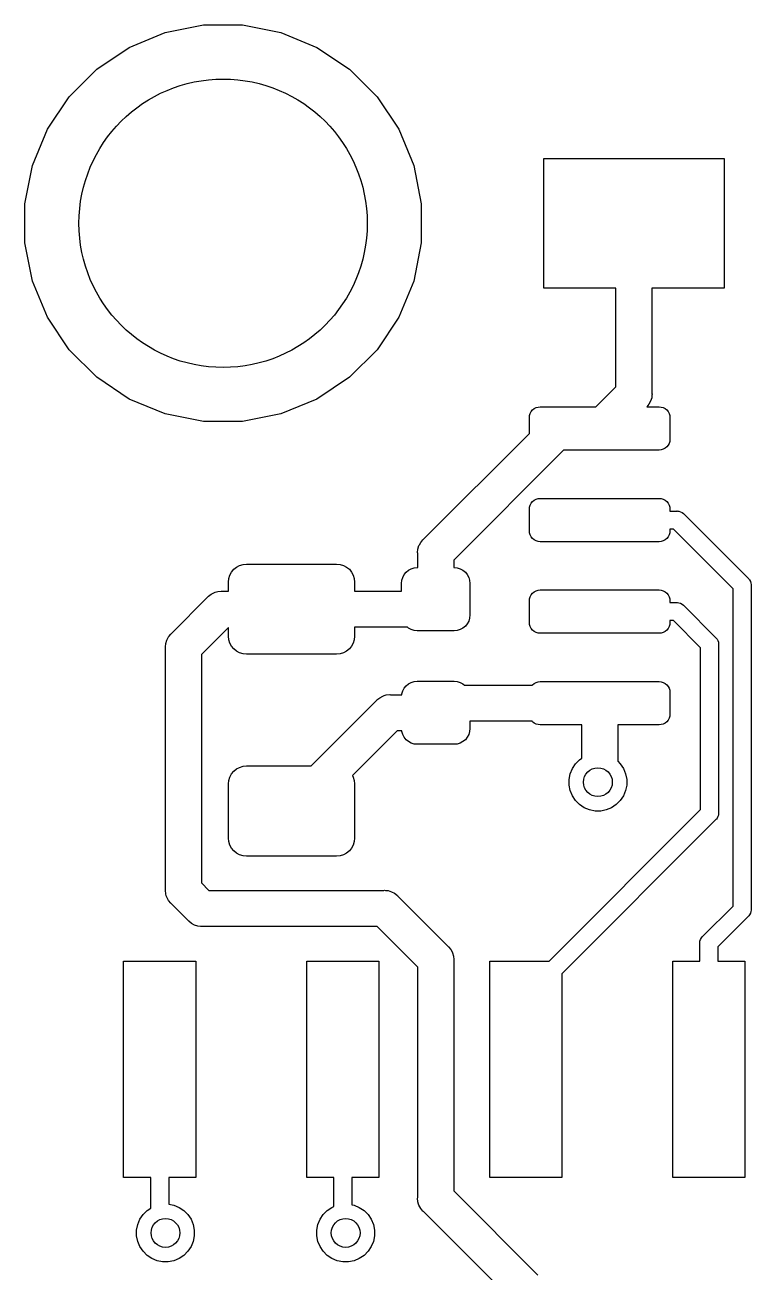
# Model space of a CAD drawing. Extents: x 57.2 to 140.8, y -181.8 to -103.2.
# Drawn here: x 57.55 to 67.63, y -121.04 to -103.75 of the extents above; entities that cross this region are included whole.
import ezdxf

# ---------------------------------------------------------------- set-up
doc = ezdxf.new("R2010")
doc.units = 0
doc.layers.add('BLACK', color=7, linetype='CONTINUOUS')

msp = doc.modelspace()

# ---------------------------------------------------------------- linework, layer by layer
at = {"layer": 'BLACK', "linetype": 'CONTINUOUS'}
for p, q in [((59.4979, -103.856), (60.0291, -103.75)), ((60.0291, -103.75), (60.5709, -103.75)), ((60.5709, -103.75), (61.1021, -103.856)), ((58.9974, -104.063), (59.4979, -103.856)), ((61.1021, -103.856), (61.6026, -104.063)), ((58.547, -104.364), (58.9974, -104.063)), ((61.6026, -104.063), (62.053, -104.364)), ((58.1639, -104.747), (58.547, -104.364)), ((62.053, -104.364), (62.4361, -104.747)), ((57.863, -105.197), (58.1639, -104.747)), ((62.4361, -104.747), (62.737, -105.197)), ((57.6557, -105.698), (57.863, -105.197)), ((62.737, -105.197), (62.9443, -105.698)), ((64.75, -107.4), (64.75, -105.6)), ((64.75, -105.6), (67.25, -105.6)), ((67.25, -105.6), (67.25, -107.4)), ((57.55, -106.229), (57.6557, -105.698)), ((62.9443, -105.698), (63.05, -106.229)), ((57.55, -106.771), (57.55, -106.229)), ((63.05, -106.229), (63.05, -106.771)), ((57.6557, -107.302), (57.55, -106.771)), ((63.05, -106.771), (62.9443, -107.302)), ((57.863, -107.803), (57.6557, -107.302)), ((62.9443, -107.302), (62.737, -107.803)), ((65.75, -107.4), (64.75, -107.4)), ((65.75, -108.766), (65.75, -107.4)), ((67.25, -107.4), (66.25, -107.4)), ((66.25, -107.4), (66.25, -108.858)), ((58.1639, -108.253), (57.863, -107.803)), ((62.737, -107.803), (62.4361, -108.253)), ((58.547, -108.636), (58.1639, -108.253)), ((62.4361, -108.253), (62.053, -108.636)), ((58.9974, -108.937), (58.547, -108.636)), ((62.053, -108.636), (61.6026, -108.937)), ((65.4714, -109.045), (65.75, -108.766)), ((59.4979, -109.144), (58.9974, -108.937)), ((61.6026, -108.937), (61.1021, -109.144)), ((66.2464, -108.919), (66.2321, -108.966)), ((66.25, -108.882), (66.2464, -108.919)), ((66.25, -108.858), (66.2512, -108.87)), ((66.2512, -108.87), (66.25, -108.882)), ((66.25, -108.882), (66.25, -108.882)), ((64.5614, -109.138), (64.5753, -109.112)), ((64.5753, -109.112), (64.5939, -109.089)), ((64.5939, -109.089), (64.6167, -109.07)), ((64.6167, -109.07), (64.6426, -109.056)), ((64.6426, -109.056), (64.6707, -109.048)), ((64.6707, -109.048), (64.7, -109.045)), ((64.7, -109.045), (65.4714, -109.045)), ((66.2089, -109.01), (66.1798, -109.045)), ((66.1798, -109.045), (66.35, -109.045)), ((66.2321, -108.966), (66.2089, -109.01)), ((66.35, -109.045), (66.3793, -109.048)), ((66.3793, -109.048), (66.4074, -109.056)), ((66.4074, -109.056), (66.4333, -109.07)), ((66.4333, -109.07), (66.4561, -109.089)), ((66.4561, -109.089), (66.4747, -109.112)), ((66.4747, -109.112), (66.4886, -109.138)), ((60.0291, -109.25), (59.4979, -109.144)), ((60.5709, -109.25), (60.0291, -109.25)), ((61.1021, -109.144), (60.5709, -109.25)), ((64.55, -109.195), (64.5529, -109.166)), ((64.55, -109.413), (64.55, -109.195)), ((64.5529, -109.166), (64.5614, -109.138)), ((66.4886, -109.138), (66.4971, -109.166)), ((66.4971, -109.166), (66.5, -109.195)), ((66.5, -109.195), (66.5, -109.495)), ((63.0819, -110.881), (64.55, -109.413)), ((66.4074, -109.634), (66.3793, -109.642)), ((66.4333, -109.62), (66.4074, -109.634)), ((66.4561, -109.601), (66.4333, -109.62)), ((66.4747, -109.578), (66.4561, -109.601)), ((66.4886, -109.552), (66.4747, -109.578)), ((66.4971, -109.524), (66.4886, -109.552)), ((66.5, -109.495), (66.4971, -109.524)), ((65.025, -109.645), (63.5, -111.17)), ((66.35, -109.645), (65.025, -109.645)), ((66.3793, -109.642), (66.35, -109.645)), ((64.6167, -110.34), (64.6426, -110.326)), ((64.6426, -110.326), (64.6707, -110.318)), ((64.6707, -110.318), (64.7, -110.315)), ((64.7, -110.315), (66.35, -110.315)), ((66.35, -110.315), (66.3793, -110.318)), ((66.3793, -110.318), (66.4074, -110.326)), ((66.4074, -110.326), (66.4333, -110.34)), ((64.55, -110.465), (64.5529, -110.436)), ((64.55, -110.765), (64.55, -110.465)), ((64.5529, -110.436), (64.5614, -110.408)), ((64.5614, -110.408), (64.5753, -110.382)), ((64.5753, -110.382), (64.5939, -110.359)), ((64.5939, -110.359), (64.6167, -110.34)), ((66.4333, -110.34), (66.4561, -110.359)), ((66.4561, -110.359), (66.4747, -110.382)), ((66.4747, -110.382), (66.4886, -110.408)), ((66.4886, -110.408), (66.4971, -110.436)), ((66.4971, -110.436), (66.5, -110.465)), ((66.5, -110.465), (66.5, -110.49)), ((66.5, -110.49), (66.5939, -110.49)), ((66.5939, -110.49), (66.6, -110.489)), ((66.6, -110.489), (66.6061, -110.49)), ((66.6061, -110.49), (66.6061, -110.49)), ((66.6061, -110.49), (66.6245, -110.492)), ((66.6245, -110.492), (66.6481, -110.499)), ((66.6481, -110.499), (66.6698, -110.511)), ((66.6698, -110.511), (66.6888, -110.526)), ((66.6888, -110.526), (66.6927, -110.531)), ((66.6927, -110.531), (67.5841, -111.422)), ((64.5529, -110.794), (64.55, -110.765)), ((64.5614, -110.822), (64.5529, -110.794)), ((64.5753, -110.848), (64.5614, -110.822)), ((66.4886, -110.822), (66.4747, -110.848)), ((66.4971, -110.794), (66.4886, -110.822)), ((66.5, -110.765), (66.4971, -110.794)), ((66.5482, -110.74), (66.5, -110.74)), ((66.5, -110.74), (66.5, -110.765)), ((67.375, -111.567), (66.5482, -110.74)), ((62.9988, -111.066), (63.0036, -111.017)), ((63.0036, -111.017), (63.0179, -110.97)), ((63.0179, -110.97), (63.0248, -110.957)), ((63.0248, -110.957), (63.0411, -110.927)), ((63.0411, -110.927), (63.0724, -110.889)), ((63.0724, -110.889), (63.0819, -110.881)), ((64.5939, -110.871), (64.5753, -110.848)), ((64.6167, -110.89), (64.5939, -110.871)), ((64.6426, -110.904), (64.6167, -110.89)), ((64.6707, -110.912), (64.6426, -110.904)), ((64.7, -110.915), (64.6707, -110.912)), ((66.35, -110.915), (64.7, -110.915)), ((66.3793, -110.912), (66.35, -110.915)), ((66.4074, -110.904), (66.3793, -110.912)), ((66.4333, -110.89), (66.4074, -110.904)), ((66.4561, -110.871), (66.4333, -110.89)), ((66.4747, -110.848), (66.4561, -110.871)), ((63, -111.079), (62.9988, -111.066)), ((63, -111.275), (63, -111.079)), ((63.5, -111.17), (63.5, -111.275)), ((60.394, -111.379), (60.4171, -111.336)), ((60.4171, -111.336), (60.4482, -111.298)), ((60.4482, -111.298), (60.4861, -111.267)), ((60.4861, -111.267), (60.5293, -111.244)), ((60.5293, -111.244), (60.5762, -111.23)), ((60.5762, -111.23), (60.625, -111.225)), ((60.625, -111.225), (61.875, -111.225)), ((61.875, -111.225), (61.9238, -111.23)), ((61.9238, -111.23), (61.9707, -111.244)), ((61.9707, -111.244), (62.0139, -111.267)), ((62.0139, -111.267), (62.0518, -111.298)), ((62.0518, -111.298), (62.0829, -111.336)), ((62.0829, -111.336), (62.106, -111.379)), ((62.8119, -111.372), (62.8391, -111.339)), ((62.8391, -111.339), (62.8722, -111.312)), ((62.8722, -111.312), (62.91, -111.292)), ((62.91, -111.292), (62.9511, -111.279)), ((62.9511, -111.279), (62.9937, -111.275)), ((62.9937, -111.275), (63, -111.275)), ((63.5, -111.275), (63.5062, -111.275)), ((63.5062, -111.275), (63.5489, -111.279)), ((63.5489, -111.279), (63.59, -111.292)), ((63.59, -111.292), (63.6278, -111.312)), ((63.6278, -111.312), (63.6609, -111.339)), ((63.6609, -111.339), (63.6881, -111.372)), ((60.375, -111.475), (60.3798, -111.426)), ((60.375, -111.6), (60.375, -111.475)), ((60.3798, -111.426), (60.394, -111.379)), ((62.106, -111.379), (62.1202, -111.426)), ((62.1202, -111.426), (62.125, -111.475)), ((62.125, -111.475), (62.125, -111.6)), ((62.775, -111.494), (62.7792, -111.451)), ((62.775, -111.6), (62.775, -111.494)), ((62.7792, -111.451), (62.7917, -111.41)), ((62.7917, -111.41), (62.8119, -111.372)), ((63.6881, -111.372), (63.7083, -111.41)), ((63.7083, -111.41), (63.7208, -111.451)), ((63.7208, -111.451), (63.725, -111.494)), ((63.725, -111.494), (63.725, -111.931)), ((67.5841, -111.422), (67.5888, -111.426)), ((67.5888, -111.426), (67.5927, -111.431)), ((67.5927, -111.431), (67.5927, -111.431)), ((67.5927, -111.431), (67.5996, -111.439)), ((67.5996, -111.439), (67.6044, -111.445)), ((67.6044, -111.445), (67.616, -111.467)), ((67.616, -111.467), (67.6232, -111.49)), ((67.6232, -111.49), (67.625, -111.509)), ((67.625, -111.509), (67.625, -111.509)), ((67.625, -111.509), (67.6256, -111.515)), ((67.6256, -111.515), (67.625, -111.521)), ((67.625, -111.521), (67.625, -116.014)), ((59.5819, -112.19), (60.0895, -111.682)), ((60.0895, -111.682), (60.0974, -111.672)), ((60.0974, -111.672), (60.1354, -111.641)), ((60.1354, -111.641), (60.1789, -111.618)), ((60.1789, -111.618), (60.1897, -111.615)), ((60.1897, -111.615), (60.226, -111.604)), ((60.226, -111.604), (60.275, -111.599)), ((60.275, -111.599), (60.2873, -111.6)), ((60.2873, -111.6), (60.375, -111.6)), ((62.125, -111.6), (62.775, -111.6)), ((64.55, -111.735), (64.5529, -111.706)), ((64.5529, -111.706), (64.5614, -111.678)), ((64.5614, -111.678), (64.5753, -111.652)), ((64.5753, -111.652), (64.5939, -111.629)), ((64.5939, -111.629), (64.6167, -111.61)), ((64.6167, -111.61), (64.6426, -111.596)), ((64.6426, -111.596), (64.6707, -111.588)), ((64.6707, -111.588), (64.7, -111.585)), ((64.7, -111.585), (66.35, -111.585)), ((66.35, -111.585), (66.3793, -111.588)), ((66.3793, -111.588), (66.4074, -111.596)), ((66.4074, -111.596), (66.4333, -111.61)), ((66.4333, -111.61), (66.4561, -111.629)), ((66.4561, -111.629), (66.4747, -111.652)), ((66.4747, -111.652), (66.4886, -111.678)), ((66.4886, -111.678), (66.4971, -111.706)), ((66.4971, -111.706), (66.5, -111.735)), ((67.375, -115.968), (67.375, -111.567)), ((64.55, -112.035), (64.55, -111.735)), ((66.5, -111.735), (66.5, -111.76)), ((66.5, -111.76), (66.5939, -111.76)), ((66.5939, -111.76), (66.6, -111.759)), ((66.6, -111.759), (66.6061, -111.76)), ((66.6061, -111.76), (66.6061, -111.76)), ((66.6061, -111.76), (66.6245, -111.762)), ((66.6245, -111.762), (66.6481, -111.769)), ((66.6481, -111.769), (66.6698, -111.781)), ((66.6698, -111.781), (66.6888, -111.796)), ((66.6888, -111.796), (66.6927, -111.801)), ((66.6927, -111.801), (67.134, -112.242)), ((63.6881, -112.053), (63.6609, -112.086)), ((63.7083, -112.015), (63.6881, -112.053)), ((63.7208, -111.974), (63.7083, -112.015)), ((63.725, -111.931), (63.7208, -111.974)), ((64.5529, -112.064), (64.55, -112.035)), ((66.5, -112.035), (66.4971, -112.064)), ((66.5482, -112.01), (66.5, -112.01)), ((66.5, -112.01), (66.5, -112.035)), ((66.925, -112.387), (66.5482, -112.01)), ((59.5451, -112.231), (59.5724, -112.197)), ((59.5724, -112.197), (59.5819, -112.19)), ((60.375, -112.104), (60, -112.479)), ((60.375, -112.225), (60.375, -112.104)), ((60.3798, -112.274), (60.375, -112.225)), ((62.125, -112.225), (62.1202, -112.274)), ((62.8562, -112.1), (62.125, -112.1)), ((62.125, -112.1), (62.125, -112.225)), ((62.8722, -112.113), (62.8562, -112.1)), ((62.91, -112.133), (62.8722, -112.113)), ((62.9511, -112.146), (62.91, -112.133)), ((62.9937, -112.15), (62.9511, -112.146)), ((63.5062, -112.15), (62.9937, -112.15)), ((63.5489, -112.146), (63.5062, -112.15)), ((63.59, -112.133), (63.5489, -112.146)), ((63.6278, -112.113), (63.59, -112.133)), ((63.6609, -112.086), (63.6278, -112.113)), ((64.5614, -112.092), (64.5529, -112.064)), ((64.5753, -112.118), (64.5614, -112.092)), ((64.5939, -112.141), (64.5753, -112.118)), ((64.6167, -112.16), (64.5939, -112.141)), ((64.6426, -112.174), (64.6167, -112.16)), ((64.6707, -112.182), (64.6426, -112.174)), ((64.7, -112.185), (64.6707, -112.182)), ((66.35, -112.185), (64.7, -112.185)), ((66.3793, -112.182), (66.35, -112.185)), ((66.4074, -112.174), (66.3793, -112.182)), ((66.4333, -112.16), (66.4074, -112.174)), ((66.4561, -112.141), (66.4333, -112.16)), ((66.4747, -112.118), (66.4561, -112.141)), ((66.4886, -112.092), (66.4747, -112.118)), ((66.4971, -112.064), (66.4886, -112.092)), ((59.4988, -112.375), (59.5036, -112.326)), ((59.5, -112.387), (59.4988, -112.375)), ((59.5, -115.738), (59.5, -112.387)), ((59.5036, -112.326), (59.5179, -112.279)), ((59.5179, -112.279), (59.5411, -112.235)), ((59.5411, -112.235), (59.5451, -112.231)), ((60.394, -112.321), (60.3798, -112.274)), ((60.4171, -112.364), (60.394, -112.321)), ((60.4482, -112.402), (60.4171, -112.364)), ((62.0829, -112.364), (62.0518, -112.402)), ((62.106, -112.321), (62.0829, -112.364)), ((62.1202, -112.274), (62.106, -112.321)), ((66.925, -114.628), (66.925, -112.387)), ((67.134, -112.242), (67.1388, -112.246)), ((67.1388, -112.246), (67.1427, -112.251)), ((67.1427, -112.251), (67.1427, -112.251)), ((67.1427, -112.251), (67.1544, -112.265)), ((67.1544, -112.265), (67.166, -112.287)), ((67.166, -112.287), (67.1732, -112.31)), ((67.1732, -112.31), (67.175, -112.329)), ((67.175, -112.329), (67.175, -112.329)), ((67.175, -112.329), (67.1756, -112.335)), ((67.1756, -112.335), (67.175, -112.341)), ((67.175, -112.341), (67.175, -114.674)), ((60, -112.479), (60, -115.646)), ((60.4861, -112.433), (60.4482, -112.402)), ((60.5293, -112.456), (60.4861, -112.433)), ((60.5762, -112.47), (60.5293, -112.456)), ((60.625, -112.475), (60.5762, -112.47)), ((61.875, -112.475), (60.625, -112.475)), ((61.9238, -112.47), (61.875, -112.475)), ((61.9707, -112.456), (61.9238, -112.47)), ((62.0139, -112.433), (61.9707, -112.456)), ((62.0518, -112.402), (62.0139, -112.433)), ((62.8119, -112.947), (62.8391, -112.914)), ((62.8391, -112.914), (62.8722, -112.887)), ((62.8722, -112.887), (62.91, -112.867)), ((62.91, -112.867), (62.9511, -112.854)), ((62.9511, -112.854), (62.9937, -112.85)), ((62.9937, -112.85), (63.5062, -112.85)), ((63.5062, -112.85), (63.5489, -112.854)), ((63.5489, -112.854), (63.59, -112.867)), ((63.59, -112.867), (63.6278, -112.887)), ((63.6278, -112.887), (63.6499, -112.905)), ((63.6499, -112.905), (64.589, -112.905)), ((64.589, -112.905), (64.5939, -112.899)), ((64.5939, -112.899), (64.6167, -112.88)), ((64.6167, -112.88), (64.6426, -112.866)), ((64.6426, -112.866), (64.6707, -112.858)), ((64.6707, -112.858), (64.7, -112.855)), ((64.7, -112.855), (66.35, -112.855)), ((66.35, -112.855), (66.3793, -112.858)), ((66.3793, -112.858), (66.4074, -112.866)), ((66.4074, -112.866), (66.4333, -112.88)), ((66.4333, -112.88), (66.4561, -112.899)), ((66.4561, -112.899), (66.4747, -112.922)), ((62.4349, -113.11), (62.4729, -113.079)), ((62.4729, -113.079), (62.5164, -113.055)), ((62.5164, -113.055), (62.5342, -113.05)), ((62.5342, -113.05), (62.5635, -113.041)), ((62.5635, -113.041), (62.6125, -113.036)), ((62.6125, -113.036), (62.6248, -113.037)), ((62.6248, -113.037), (62.7781, -113.037)), ((62.7781, -113.037), (62.7792, -113.026)), ((62.7792, -113.026), (62.7917, -112.985)), ((62.7917, -112.985), (62.8119, -112.947)), ((66.4747, -112.922), (66.4886, -112.948)), ((66.4886, -112.948), (66.4971, -112.976)), ((66.4971, -112.976), (66.5, -113.005)), ((66.5, -113.005), (66.5, -113.305)), ((61.5214, -114.025), (62.427, -113.119)), ((62.427, -113.119), (62.4349, -113.11)), ((64.589, -113.405), (63.725, -113.405)), ((63.725, -113.405), (63.725, -113.506)), ((64.5939, -113.411), (64.589, -113.405)), ((64.6167, -113.43), (64.5939, -113.411)), ((64.6426, -113.444), (64.6167, -113.43)), ((66.4333, -113.43), (66.4074, -113.444)), ((66.4561, -113.411), (66.4333, -113.43)), ((66.4747, -113.388), (66.4561, -113.411)), ((66.4886, -113.362), (66.4747, -113.388)), ((66.4971, -113.334), (66.4886, -113.362)), ((66.5, -113.305), (66.4971, -113.334)), ((62.7161, -113.537), (62.0949, -114.159)), ((62.7781, -113.537), (62.7161, -113.537)), ((62.7792, -113.549), (62.7781, -113.537)), ((62.7917, -113.59), (62.7792, -113.549)), ((62.8119, -113.628), (62.7917, -113.59)), ((63.7083, -113.59), (63.6881, -113.628)), ((63.7208, -113.549), (63.7083, -113.59)), ((63.725, -113.506), (63.7208, -113.549)), ((64.6707, -113.452), (64.6426, -113.444)), ((64.7, -113.455), (64.6707, -113.452)), ((65.275, -113.455), (64.7, -113.455)), ((65.275, -113.919), (65.275, -113.455)), ((66.35, -113.455), (65.775, -113.455)), ((65.775, -113.455), (65.775, -113.959)), ((66.3793, -113.452), (66.35, -113.455)), ((66.4074, -113.444), (66.3793, -113.452)), ((62.8391, -113.661), (62.8119, -113.628)), ((62.8722, -113.688), (62.8391, -113.661)), ((62.91, -113.708), (62.8722, -113.688)), ((62.9511, -113.721), (62.91, -113.708)), ((62.9937, -113.725), (62.9511, -113.721)), ((63.5062, -113.725), (62.9937, -113.725)), ((63.5489, -113.721), (63.5062, -113.725)), ((63.59, -113.708), (63.5489, -113.721)), ((63.6278, -113.688), (63.59, -113.708)), ((63.6609, -113.661), (63.6278, -113.688)), ((63.6881, -113.628), (63.6609, -113.661)), ((65.1893, -113.995), (65.245, -113.939)), ((65.245, -113.939), (65.275, -113.919)), ((60.4171, -114.136), (60.4482, -114.098)), ((60.4482, -114.098), (60.4861, -114.067)), ((60.4861, -114.067), (60.5293, -114.044)), ((60.5293, -114.044), (60.5762, -114.03)), ((60.5762, -114.03), (60.625, -114.025)), ((60.625, -114.025), (61.5214, -114.025)), ((65.1154, -114.133), (65.1455, -114.061)), ((65.1455, -114.061), (65.1893, -113.995)), ((65.775, -113.959), (65.8107, -113.995)), ((65.8107, -113.995), (65.8545, -114.061)), ((65.8545, -114.061), (65.8846, -114.133)), ((60.375, -114.275), (60.3798, -114.226)), ((60.375, -115.025), (60.375, -114.275)), ((60.3798, -114.226), (60.394, -114.179)), ((60.394, -114.179), (60.4171, -114.136)), ((62.0949, -114.159), (62.106, -114.179)), ((62.106, -114.179), (62.1202, -114.226)), ((62.1202, -114.226), (62.125, -114.275)), ((62.125, -114.275), (62.125, -115.025)), ((65.1, -114.211), (65.1154, -114.133)), ((65.1, -114.289), (65.1, -114.211)), ((65.1154, -114.367), (65.1, -114.289)), ((65.8846, -114.133), (65.9, -114.211)), ((65.9, -114.289), (65.8846, -114.367)), ((65.9, -114.211), (65.9, -114.289)), ((65.1455, -114.439), (65.1154, -114.367)), ((65.1893, -114.505), (65.1455, -114.439)), ((65.8545, -114.439), (65.8107, -114.505)), ((65.8846, -114.367), (65.8545, -114.439)), ((64.8232, -116.73), (66.925, -114.628)), ((65.245, -114.561), (65.1893, -114.505)), ((65.3105, -114.604), (65.245, -114.561)), ((65.3833, -114.635), (65.3105, -114.604)), ((65.4606, -114.65), (65.3833, -114.635)), ((65.6167, -114.635), (65.5394, -114.65)), ((65.6895, -114.604), (65.6167, -114.635)), ((65.755, -114.561), (65.6895, -114.604)), ((65.8107, -114.505), (65.755, -114.561)), ((67.134, -114.773), (65, -116.907)), ((65.5394, -114.65), (65.4606, -114.65)), ((67.1388, -114.769), (67.134, -114.773)), ((67.1455, -114.761), (67.1388, -114.769)), ((67.1544, -114.75), (67.1455, -114.761)), ((67.166, -114.728), (67.1544, -114.75)), ((67.173, -114.705), (67.166, -114.728)), ((67.1732, -114.705), (67.173, -114.705)), ((67.175, -114.686), (67.1732, -114.705)), ((67.175, -114.674), (67.1756, -114.68)), ((67.1756, -114.68), (67.175, -114.686)), ((67.175, -114.686), (67.175, -114.686)), ((60.3798, -115.074), (60.375, -115.025)), ((60.394, -115.121), (60.3798, -115.074)), ((60.4171, -115.164), (60.394, -115.121)), ((60.4482, -115.202), (60.4171, -115.164)), ((62.0829, -115.164), (62.0518, -115.202)), ((62.106, -115.121), (62.0829, -115.164)), ((62.1202, -115.074), (62.106, -115.121)), ((62.125, -115.025), (62.1202, -115.074)), ((60.4861, -115.233), (60.4482, -115.202)), ((60.5293, -115.256), (60.4861, -115.233)), ((60.5762, -115.27), (60.5293, -115.256)), ((60.625, -115.275), (60.5762, -115.27)), ((61.875, -115.275), (60.625, -115.275)), ((61.9238, -115.27), (61.875, -115.275)), ((61.9707, -115.256), (61.9238, -115.27)), ((62.0139, -115.233), (61.9707, -115.256)), ((62.0518, -115.202), (62.0139, -115.233)), ((60, -115.646), (60.1036, -115.75)), ((59.4988, -115.75), (59.5, -115.738)), ((59.5036, -115.799), (59.4988, -115.75)), ((59.5115, -115.825), (59.5036, -115.799)), ((59.5179, -115.846), (59.5115, -115.825)), ((59.5411, -115.89), (59.5179, -115.846)), ((60.1036, -115.75), (62.5277, -115.75)), ((62.5277, -115.75), (62.54, -115.749)), ((62.54, -115.749), (62.5523, -115.75)), ((62.5523, -115.75), (62.589, -115.754)), ((62.589, -115.754), (62.6361, -115.768)), ((62.6361, -115.768), (62.6796, -115.791)), ((62.6796, -115.791), (62.7176, -115.822)), ((62.7176, -115.822), (62.7255, -115.832)), ((62.7255, -115.832), (63.4181, -116.525)), ((59.5724, -115.928), (59.5411, -115.89)), ((59.5819, -115.935), (59.5724, -115.928)), ((59.8145, -116.168), (59.5819, -115.935)), ((66.956, -116.387), (67.375, -115.968)), ((67.625, -116.026), (67.6232, -116.045)), ((67.625, -116.014), (67.6256, -116.02)), ((67.6256, -116.02), (67.625, -116.026)), ((67.625, -116.026), (67.625, -116.026)), ((59.8224, -116.178), (59.8145, -116.168)), ((59.8604, -116.209), (59.8224, -116.178)), ((67.5841, -116.113), (67.165, -116.532)), ((67.5888, -116.109), (67.5841, -116.113)), ((67.5927, -116.104), (67.5888, -116.109)), ((67.6044, -116.09), (67.5927, -116.104)), ((67.5927, -116.104), (67.5927, -116.104)), ((67.616, -116.068), (67.6044, -116.09)), ((67.6232, -116.045), (67.616, -116.068)), ((59.9039, -116.232), (59.8604, -116.209)), ((59.951, -116.246), (59.9039, -116.232)), ((59.9877, -116.25), (59.951, -116.246)), ((60, -116.251), (59.9877, -116.25)), ((59.9877, -116.25), (59.9877, -116.25)), ((60.0123, -116.25), (60, -116.251)), ((62.4365, -116.25), (60.0123, -116.25)), ((63, -116.814), (62.4365, -116.25)), ((63.4181, -116.525), (63.4276, -116.532)), ((63.4276, -116.532), (63.4589, -116.57)), ((66.9144, -116.48), (66.915, -116.474)), ((66.915, -116.486), (66.9144, -116.48)), ((66.915, -116.474), (66.9168, -116.455)), ((66.915, -116.474), (66.915, -116.474)), ((66.915, -116.73), (66.915, -116.486)), ((66.9168, -116.455), (66.924, -116.432)), ((66.924, -116.432), (66.9356, -116.41)), ((66.9356, -116.41), (66.9512, -116.391)), ((66.9512, -116.391), (66.956, -116.387)), ((67.165, -116.532), (67.165, -116.73)), ((63.4589, -116.57), (63.4771, -116.604)), ((63.4771, -116.604), (63.4821, -116.614)), ((63.4821, -116.614), (63.4964, -116.661)), ((63.4964, -116.661), (63.5012, -116.71)), ((63.5012, -116.71), (63.5, -116.722)), ((63.5, -116.722), (63.5, -119.916)), ((58.92, -119.73), (58.92, -116.73)), ((58.92, -116.73), (59.92, -116.73)), ((59.92, -116.73), (59.92, -119.73)), ((61.46, -119.73), (61.46, -116.73)), ((61.46, -116.73), (62.46, -116.73)), ((62.46, -116.73), (62.46, -119.73)), ((63, -120.008), (63, -116.814)), ((64, -119.73), (64, -116.73)), ((64, -116.73), (64.8232, -116.73)), ((66.54, -119.73), (66.54, -116.73)), ((66.54, -116.73), (66.915, -116.73)), ((67.165, -116.73), (67.54, -116.73)), ((67.54, -116.73), (67.54, -119.73)), ((65, -116.907), (65, -119.73)), ((59.295, -119.73), (58.92, -119.73)), ((59.295, -120.156), (59.295, -119.73)), ((59.92, -119.73), (59.545, -119.73)), ((59.545, -119.73), (59.545, -120.101)), ((61.835, -119.73), (61.46, -119.73)), ((61.835, -120.135), (61.835, -119.73)), ((62.46, -119.73), (62.085, -119.73)), ((62.085, -119.73), (62.085, -120.109)), ((65, -119.73), (64, -119.73)), ((67.54, -119.73), (66.54, -119.73)), ((62.9988, -120.02), (63, -120.008)), ((63.5, -119.916), (64.6681, -121.085)), ((59.245, -120.189), (59.295, -120.156)), ((59.545, -120.101), (59.6167, -120.115)), ((59.6167, -120.115), (59.6895, -120.146)), ((59.6895, -120.146), (59.755, -120.189)), ((61.745, -120.189), (61.8105, -120.146)), ((61.8105, -120.146), (61.835, -120.135)), ((62.085, -120.109), (62.1167, -120.115)), ((62.1167, -120.115), (62.1895, -120.146)), ((62.1895, -120.146), (62.255, -120.189)), ((63.0036, -120.069), (62.9988, -120.02)), ((63.013, -120.1), (63.0036, -120.069)), ((63.0179, -120.116), (63.013, -120.1)), ((63.0411, -120.16), (63.0179, -120.116)), ((63.0724, -120.198), (63.0411, -120.16)), ((59.1154, -120.383), (59.1455, -120.311)), ((59.1455, -120.311), (59.1893, -120.245)), ((59.1893, -120.245), (59.245, -120.189)), ((59.755, -120.189), (59.8107, -120.245)), ((59.8107, -120.245), (59.8545, -120.311)), ((59.8545, -120.311), (59.8846, -120.383)), ((61.6154, -120.383), (61.6455, -120.311)), ((61.6455, -120.311), (61.6893, -120.245)), ((61.6893, -120.245), (61.745, -120.189)), ((62.255, -120.189), (62.3107, -120.245)), ((62.3107, -120.245), (62.3545, -120.311)), ((62.3545, -120.311), (62.3846, -120.383)), ((63.0819, -120.205), (63.0724, -120.198)), ((64.25, -121.374), (63.0819, -120.205)), ((59.1, -120.461), (59.1154, -120.383)), ((59.1, -120.539), (59.1, -120.461)), ((59.8846, -120.383), (59.9, -120.461)), ((59.9, -120.461), (59.9, -120.539)), ((61.6, -120.461), (61.6154, -120.383)), ((61.6, -120.539), (61.6, -120.461)), ((62.3846, -120.383), (62.4, -120.461)), ((62.4, -120.461), (62.4, -120.539)), ((59.1154, -120.617), (59.1, -120.539)), ((59.1455, -120.689), (59.1154, -120.617)), ((59.1893, -120.755), (59.1455, -120.689)), ((59.8545, -120.689), (59.8107, -120.755)), ((59.8846, -120.617), (59.8545, -120.689)), ((59.9, -120.539), (59.8846, -120.617)), ((61.6154, -120.617), (61.6, -120.539)), ((61.6455, -120.689), (61.6154, -120.617)), ((61.6893, -120.755), (61.6455, -120.689)), ((62.3545, -120.689), (62.3107, -120.755)), ((62.3846, -120.617), (62.3545, -120.689)), ((62.4, -120.539), (62.3846, -120.617)), ((59.245, -120.811), (59.1893, -120.755)), ((59.3105, -120.854), (59.245, -120.811)), ((59.3833, -120.885), (59.3105, -120.854)), ((59.6895, -120.854), (59.6167, -120.885)), ((59.755, -120.811), (59.6895, -120.854)), ((59.8107, -120.755), (59.755, -120.811)), ((61.745, -120.811), (61.6893, -120.755)), ((61.8105, -120.854), (61.745, -120.811)), ((61.8833, -120.885), (61.8105, -120.854)), ((62.1895, -120.854), (62.1167, -120.885)), ((62.255, -120.811), (62.1895, -120.854)), ((62.3107, -120.755), (62.255, -120.811)), ((59.4606, -120.9), (59.3833, -120.885)), ((59.5394, -120.9), (59.4606, -120.9)), ((59.6167, -120.885), (59.5394, -120.9)), ((61.9606, -120.9), (61.8833, -120.885)), ((62.0394, -120.9), (61.9606, -120.9)), ((62.1167, -120.885), (62.0394, -120.9))]:
    msp.add_line(p, q, dxfattribs=at)
at = {"layer": 'BLACK'}
for centre, radius in [((60.3, -106.5), 2), ((65.5, -114.25), 0.2), ((59.5, -120.5), 0.2), ((62, -120.5), 0.2)]:
    msp.add_circle(centre, radius, dxfattribs=at)

doc.saveas('drawing.dxf')
